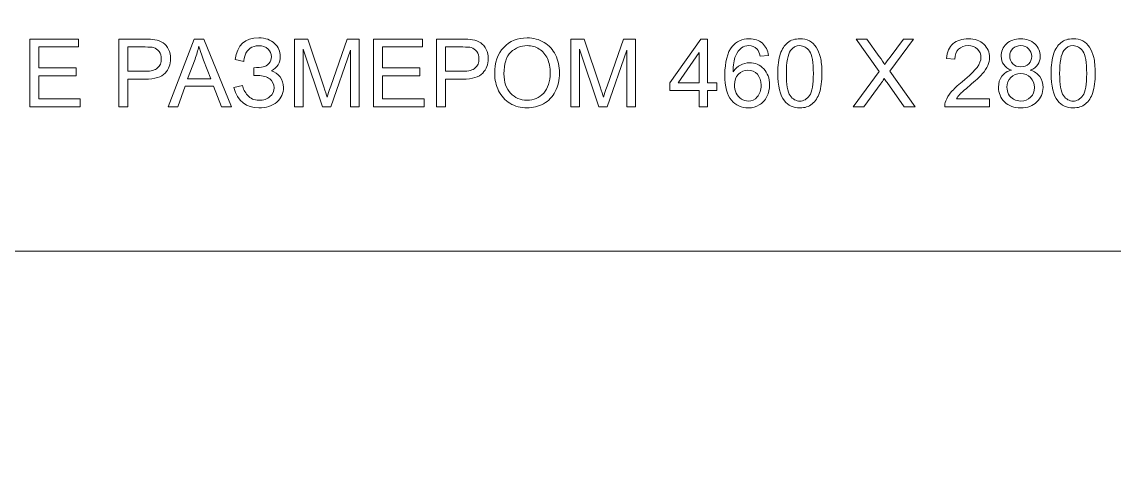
# Model space of a CAD drawing. Header units: millimetres. Extents: x -712 to 738, y -887 to 928.
# Drawn here: x 272.3 to 402.8, y -629.5 to -575.4 of the extents above; entities that cross this region are included whole.
import ezdxf

# ---------------------------------------------------------------- set-up
doc = ezdxf.new("R2010")
doc.units = ezdxf.units.MM
doc.header["$MEASUREMENT"] = 0
doc.layers.add('layer 1', color=7, linetype='Continuous')

msp = doc.modelspace()

# ---------------------------------------------------------------- linework, layer by layer
at = {"layer": 'layer 1', "lineweight": 9}
for points, knots in [([(-681.7377, -887.4186), (-681.7377, -887.4186), (706.7376, -887.4186), (706.7376, -887.4186), (706.7376, -887.4186), (723.657, -887.4186), (737.5, -873.5754), (737.5, -856.6561), (737.5, -856.6561), (737.5, -856.6561), (737.5, 556.8187), (737.5, 556.8187), (737.5, 556.8187), (737.5, 573.7381), (723.657, 587.5812), (706.7376, 587.5812), (706.7376, 587.5812), (706.7376, 587.5812), (-681.7377, 587.5812), (-681.7377, 587.5812), (-681.7377, 587.5812), (-698.657, 587.5812), (-712.5, 573.7381), (-712.5, 556.8187), (-712.5, 556.8187), (-712.5, 556.8187), (-712.5, -856.6561), (-712.5, -856.6561), (-712.5, -856.6561), (-712.5, -873.5754), (-698.657, -887.4186), (-681.7377, -887.4186)], [0, 0, 0, 0, 0.11111111, 0.11111111, 0.11111111, 0.11111111, 0.22222222, 0.22222222, 0.22222222, 0.22222222, 0.33333333, 0.33333333, 0.33333333, 0.33333333, 0.44444444, 0.44444444, 0.44444444, 0.44444444, 0.55555556, 0.55555556, 0.55555556, 0.55555556, 0.66666667, 0.66666667, 0.66666667, 0.66666667, 0.77777778, 0.77777778, 0.77777778, 0.77777778, 1, 1, 1, 1]), ([(77.0649, -882.7402), (77.0649, -882.7402), (537.0649, -882.7402), (537.0649, -882.7402), (537.0649, -882.7402), (537.0649, -882.7402), (537.0649, -602.7402), (537.0649, -602.7402), (537.0649, -602.7402), (537.0649, -602.7402), (77.0649, -602.7402), (77.0649, -602.7402), (77.0649, -602.7402), (77.0649, -602.7402), (77.0649, -882.7402), (77.0649, -882.7402)], [0, 0, 0, 0, 0.2, 0.2, 0.2, 0.2, 0.4, 0.4, 0.4, 0.4, 0.6, 0.6, 0.6, 0.6, 1, 1, 1, 1]), ([(225.9272, -640.8556), (225.9272, -640.8556), (216.6888, -622.3861), (216.6888, -622.3861), (216.6888, -622.3861), (216.6888, -622.3861), (235.1651, -631.6209), (235.1651, -631.6209), (235.1651, -631.6209), (235.1651, -631.6209), (241.6976, -612.0309), (241.6976, -612.0309), (241.6976, -612.0309), (241.6976, -612.0309), (248.23, -631.6208), (248.23, -631.6208), (248.23, -631.6208), (248.23, -631.6208), (266.7062, -622.3861), (266.7062, -622.3861), (266.7062, -622.3861), (266.7062, -622.3861), (257.4682, -640.8556), (257.4682, -640.8556), (257.4682, -640.8556), (257.4682, -640.8556), (277.0649, -647.3855), (277.0649, -647.3855), (277.0649, -647.3855), (277.0649, -647.3855), (257.4681, -653.9155), (257.4681, -653.9155), (257.4681, -653.9155), (257.4681, -653.9155), (266.7062, -672.3851), (266.7062, -672.3851), (266.7062, -672.3851), (266.7062, -672.3851), (248.2299, -663.1503), (248.2299, -663.1503), (248.2299, -663.1503), (248.2299, -663.1503), (241.6974, -682.7403), (241.6974, -682.7403), (241.6974, -682.7403), (241.6974, -682.7403), (235.1652, -663.1503), (235.1652, -663.1503), (235.1652, -663.1503), (235.1652, -663.1503), (216.6888, -672.3851), (216.6888, -672.3851), (216.6888, -672.3851), (216.6888, -672.3851), (225.9272, -653.9156), (225.9272, -653.9156), (225.9272, -653.9156), (225.9272, -653.9156), (206.3301, -647.3857), (206.3301, -647.3857), (206.3301, -647.3857), (206.3301, -647.3857), (225.9272, -640.8556), (225.9272, -640.8556)], [0, 0, 0, 0, 0.05882353, 0.05882353, 0.05882353, 0.05882353, 0.11764706, 0.11764706, 0.11764706, 0.11764706, 0.17647059, 0.17647059, 0.17647059, 0.17647059, 0.23529412, 0.23529412, 0.23529412, 0.23529412, 0.29411765, 0.29411765, 0.29411765, 0.29411765, 0.35294118, 0.35294118, 0.35294118, 0.35294118, 0.41176471, 0.41176471, 0.41176471, 0.41176471, 0.47058824, 0.47058824, 0.47058824, 0.47058824, 0.52941176, 0.52941176, 0.52941176, 0.52941176, 0.58823529, 0.58823529, 0.58823529, 0.58823529, 0.64705882, 0.64705882, 0.64705882, 0.64705882, 0.70588235, 0.70588235, 0.70588235, 0.70588235, 0.76470588, 0.76470588, 0.76470588, 0.76470588, 0.82352941, 0.82352941, 0.82352941, 0.82352941, 0.88235294, 0.88235294, 0.88235294, 0.88235294, 1, 1, 1, 1]), ([(359.4527, -692.3804), (359.4527, -692.3804), (359.4527, -701.9674), (359.4527, -701.9674), (359.4527, -701.9674), (359.0101, -702.1181), (358.5616, -702.2523), (358.1085, -702.3727), (358.1085, -702.3727), (358.1085, -702.3727), (358.1085, -702.3728), (358.1085, -702.3728), (358.1085, -702.3728), (358.1085, -702.3728), (351.1533, -704.236), (351.1533, -704.236), (351.1533, -704.236), (351.1533, -704.236), (358.1085, -706.0992), (358.1085, -706.0992), (358.1085, -706.0992), (358.1085, -706.0992), (358.1085, -706.0993), (358.1085, -706.0993), (358.1085, -706.0993), (358.5616, -706.2197), (359.0101, -706.3539), (359.4527, -706.5046), (359.4527, -706.5046), (359.4527, -706.5046), (359.4527, -716.0916), (359.4527, -716.0916), (359.4527, -716.0916), (359.4527, -716.0916), (362.3456, -716.0916), (362.3456, -716.0916), (362.3456, -716.0916), (360.6606, -717.0137), (358.7746, -717.9358), (356.6851, -718.8579), (356.6851, -718.8579), (356.6851, -718.8579), (386.1527, -716.0916), (386.1527, -716.0916), (386.1527, -716.0916), (386.1527, -716.0916), (405.2938, -716.0916), (405.2938, -716.0916), (405.2938, -716.0916), (408.4623, -717.0409), (411.7311, -717.753), (415.0362, -718.2799), (415.0362, -718.2799), (415.0362, -718.2799), (409.5562, -729.2355), (409.5562, -729.2355), (409.5562, -729.2355), (409.5562, -729.2355), (419.857, -724.0869), (419.857, -724.0869), (419.857, -724.0869), (419.9212, -725.1543), (419.9879, -726.2204), (420.0561, -727.2846), (420.0561, -727.2846), (420.6657, -736.7933), (421.4705, -746.2981), (422.4125, -755.7793), (422.4125, -755.7793), (422.5085, -756.7461), (422.6061, -757.7127), (422.7052, -758.6792), (422.7052, -758.6792), (422.7052, -758.6792), (422.7052, -793.4083), (422.7052, -793.4083), (422.7052, -793.4083), (422.7052, -793.4083), (419.9378, -847.6887), (419.9378, -847.6887), (419.9378, -847.6887), (420.8603, -845.6), (421.7828, -843.7145), (422.7052, -842.0302), (422.7052, -842.0302), (422.7052, -842.0302), (422.7052, -844.9225), (422.7052, -844.9225), (422.7052, -844.9225), (422.7052, -844.9225), (432.2987, -844.9225), (432.2987, -844.9225), (432.2987, -844.9225), (432.6041, -845.8191), (432.8415, -846.7393), (433.0343, -847.6733), (433.0343, -847.6733), (433.0343, -847.6733), (434.5649, -854.6261), (434.5649, -854.6261), (434.5649, -854.6261), (434.5649, -854.6261), (436.1015, -847.6733), (436.1015, -847.6733), (436.1015, -847.6733), (436.2943, -846.7393), (436.5317, -845.8191), (436.8371, -844.9225), (436.8371, -844.9225), (436.8371, -844.9225), (446.4249, -844.9225), (446.4249, -844.9225), (446.4249, -844.9225), (446.4249, -844.9225), (446.4249, -842.1473), (446.4249, -842.1473), (446.4249, -842.1473), (447.3473, -843.8058), (448.2696, -845.6532), (449.1921, -847.6887), (449.1921, -847.6887), (449.1921, -847.6887), (446.4249, -793.4129), (446.4249, -793.4129), (446.4249, -793.4129), (446.4249, -793.4129), (446.4249, -758.7377), (446.4249, -758.7377), (446.4249, -758.7377), (446.526, -757.7518), (446.6256, -756.7657), (446.7236, -755.7795), (446.7236, -755.7795), (447.6655, -746.2981), (448.4702, -736.7932), (449.0797, -727.2843), (449.0797, -727.2843), (449.1478, -726.2212), (449.2145, -725.1562), (449.2785, -724.0898), (449.2785, -724.0898), (449.2785, -724.0898), (459.5736, -729.2355), (459.5736, -729.2355), (459.5736, -729.2355), (459.5736, -729.2355), (454.0938, -718.2799), (454.0938, -718.2799), (454.0938, -718.2799), (457.3988, -717.7529), (460.6675, -717.0409), (463.8359, -716.0916), (463.8359, -716.0916), (463.8359, -716.0916), (482.9771, -716.0916), (482.9771, -716.0916), (482.9771, -716.0916), (482.9771, -716.0916), (512.4447, -718.8579), (512.4447, -718.8579), (512.4447, -718.8579), (510.3552, -717.9358), (508.4692, -717.0137), (506.7842, -716.0916), (506.7842, -716.0916), (506.7842, -716.0916), (509.6775, -716.0916), (509.6775, -716.0916), (509.6775, -716.0916), (509.6775, -716.0916), (509.6775, -706.5045), (509.6775, -706.5045), (509.6775, -706.5045), (510.12, -706.3538), (510.5684, -706.2196), (511.0213, -706.0993), (511.0213, -706.0993), (511.0213, -706.0993), (511.0213, -706.0992), (511.0213, -706.0992), (511.0213, -706.0992), (511.0213, -706.0992), (517.9765, -704.236), (517.9765, -704.236), (517.9765, -704.236), (517.9765, -704.236), (511.0213, -702.3728), (511.0213, -702.3728), (511.0213, -702.3728), (511.0213, -702.3728), (511.0213, -702.3727), (511.0213, -702.3727), (511.0213, -702.3727), (510.5684, -702.2524), (510.12, -702.1182), (509.6775, -701.9675), (509.6775, -701.9675), (509.6775, -701.9675), (509.6775, -692.3804), (509.6775, -692.3804), (509.6775, -692.3804), (509.6775, -692.3804), (506.9011, -692.3804), (506.9011, -692.3804), (506.9011, -692.3804), (508.5603, -691.4584), (510.4083, -690.5363), (512.4447, -689.6142), (512.4447, -689.6142), (512.4447, -689.6142), (482.9766, -692.3804), (482.9766, -692.3804), (482.9766, -692.3804), (482.9766, -692.3804), (463.8367, -692.3804), (463.8367, -692.3804), (463.8367, -692.3804), (460.6681, -691.4311), (457.3991, -690.719), (454.0939, -690.1921), (454.0939, -690.1921), (454.0939, -690.1921), (459.5736, -679.2365), (459.5736, -679.2365), (459.5736, -679.2365), (459.5736, -679.2365), (448.6168, -684.7128), (448.6168, -684.7128), (448.6168, -684.7128), (448.0892, -681.406), (447.3759, -678.1354), (446.4249, -674.9656), (446.4249, -674.9656), (446.4249, -674.9656), (446.4249, -655.8402), (446.4249, -655.8402), (446.4249, -655.8402), (446.4249, -655.8402), (449.1921, -626.3842), (449.1921, -626.3842), (449.1921, -626.3842), (448.2696, -628.4198), (447.3473, -630.2669), (446.4249, -631.9254), (446.4249, -631.9254), (446.4249, -631.9254), (446.4249, -629.1506), (446.4249, -629.1506), (446.4249, -629.1506), (446.4249, -629.1506), (436.8372, -629.1506), (436.8372, -629.1506), (436.8372, -629.1506), (436.6864, -628.7082), (436.5523, -628.2599), (436.4318, -627.8071), (436.4318, -627.8071), (436.4318, -627.8071), (436.4287, -627.8071), (436.4287, -627.8071), (436.4287, -627.8071), (436.4287, -627.8071), (434.5649, -620.8544), (434.5649, -620.8544), (434.5649, -620.8544), (434.5649, -620.8544), (432.7011, -627.8071), (432.7011, -627.8071), (432.7011, -627.8071), (432.7011, -627.8071), (432.704, -627.8071), (432.704, -627.8071), (432.704, -627.8071), (432.5835, -628.2599), (432.4494, -628.7082), (432.2986, -629.1506), (432.2986, -629.1506), (432.2986, -629.1506), (422.7052, -629.1506), (422.7052, -629.1506), (422.7052, -629.1506), (422.7052, -629.1506), (422.7052, -632.0429), (422.7052, -632.0429), (422.7052, -632.0429), (421.7828, -630.3585), (420.8603, -628.473), (419.9378, -626.3842), (419.9378, -626.3842), (419.9378, -626.3842), (422.7052, -655.842), (422.7052, -655.842), (422.7052, -655.842), (422.7052, -655.842), (422.7052, -674.9846), (422.7052, -674.9846), (422.7052, -674.9846), (421.7568, -678.1495), (421.0452, -681.4145), (420.5186, -684.7157), (420.5186, -684.7157), (420.5186, -684.7157), (409.5562, -679.2365), (409.5562, -679.2365), (409.5562, -679.2365), (409.5562, -679.2365), (415.0361, -690.192), (415.0361, -690.192), (415.0361, -690.192), (411.7309, -690.7189), (408.462, -691.4311), (405.2934, -692.3804), (405.2934, -692.3804), (405.2934, -692.3804), (386.1525, -692.3804), (386.1525, -692.3804), (386.1525, -692.3804), (386.1525, -692.3804), (356.6851, -689.6142), (356.6851, -689.6142), (356.6851, -689.6142), (358.7215, -690.5363), (360.5695, -691.4584), (362.2287, -692.3804), (362.2287, -692.3804), (362.2287, -692.3804), (359.4527, -692.3804), (359.4527, -692.3804)], [0, 0, 0, 0, 0.01204819, 0.01204819, 0.01204819, 0.01204819, 0.02409639, 0.02409639, 0.02409639, 0.02409639, 0.03614458, 0.03614458, 0.03614458, 0.03614458, 0.04819277, 0.04819277, 0.04819277, 0.04819277, 0.06024096, 0.06024096, 0.06024096, 0.06024096, 0.07228916, 0.07228916, 0.07228916, 0.07228916, 0.08433735, 0.08433735, 0.08433735, 0.08433735, 0.09638554, 0.09638554, 0.09638554, 0.09638554, 0.10843373, 0.10843373, 0.10843373, 0.10843373, 0.12048193, 0.12048193, 0.12048193, 0.12048193, 0.13253012, 0.13253012, 0.13253012, 0.13253012, 0.14457831, 0.14457831, 0.14457831, 0.14457831, 0.15662651, 0.15662651, 0.15662651, 0.15662651, 0.1686747, 0.1686747, 0.1686747, 0.1686747, 0.18072289, 0.18072289, 0.18072289, 0.18072289, 0.19277108, 0.19277108, 0.19277108, 0.19277108, 0.20481928, 0.20481928, 0.20481928, 0.20481928, 0.21686747, 0.21686747, 0.21686747, 0.21686747, 0.22891566, 0.22891566, 0.22891566, 0.22891566, 0.24096386, 0.24096386, 0.24096386, 0.24096386, 0.25301205, 0.25301205, 0.25301205, 0.25301205, 0.26506024, 0.26506024, 0.26506024, 0.26506024, 0.27710843, 0.27710843, 0.27710843, 0.27710843, 0.28915663, 0.28915663, 0.28915663, 0.28915663, 0.30120482, 0.30120482, 0.30120482, 0.30120482, 0.31325301, 0.31325301, 0.31325301, 0.31325301, 0.3253012, 0.3253012, 0.3253012, 0.3253012, 0.3373494, 0.3373494, 0.3373494, 0.3373494, 0.34939759, 0.34939759, 0.34939759, 0.34939759, 0.36144578, 0.36144578, 0.36144578, 0.36144578, 0.37349398, 0.37349398, 0.37349398, 0.37349398, 0.38554217, 0.38554217, 0.38554217, 0.38554217, 0.39759036, 0.39759036, 0.39759036, 0.39759036, 0.40963855, 0.40963855, 0.40963855, 0.40963855, 0.42168675, 0.42168675, 0.42168675, 0.42168675, 0.43373494, 0.43373494, 0.43373494, 0.43373494, 0.44578313, 0.44578313, 0.44578313, 0.44578313, 0.45783133, 0.45783133, 0.45783133, 0.45783133, 0.46987952, 0.46987952, 0.46987952, 0.46987952, 0.48192771, 0.48192771, 0.48192771, 0.48192771, 0.4939759, 0.4939759, 0.4939759, 0.4939759, 0.5060241, 0.5060241, 0.5060241, 0.5060241, 0.51807229, 0.51807229, 0.51807229, 0.51807229, 0.53012048, 0.53012048, 0.53012048, 0.53012048, 0.54216867, 0.54216867, 0.54216867, 0.54216867, 0.55421687, 0.55421687, 0.55421687, 0.55421687, 0.56626506, 0.56626506, 0.56626506, 0.56626506, 0.57831325, 0.57831325, 0.57831325, 0.57831325, 0.59036145, 0.59036145, 0.59036145, 0.59036145, 0.60240964, 0.60240964, 0.60240964, 0.60240964, 0.61445783, 0.61445783, 0.61445783, 0.61445783, 0.62650602, 0.62650602, 0.62650602, 0.62650602, 0.63855422, 0.63855422, 0.63855422, 0.63855422, 0.65060241, 0.65060241, 0.65060241, 0.65060241, 0.6626506, 0.6626506, 0.6626506, 0.6626506, 0.6746988, 0.6746988, 0.6746988, 0.6746988, 0.68674699, 0.68674699, 0.68674699, 0.68674699, 0.69879518, 0.69879518, 0.69879518, 0.69879518, 0.71084337, 0.71084337, 0.71084337, 0.71084337, 0.72289157, 0.72289157, 0.72289157, 0.72289157, 0.73493976, 0.73493976, 0.73493976, 0.73493976, 0.74698795, 0.74698795, 0.74698795, 0.74698795, 0.75903614, 0.75903614, 0.75903614, 0.75903614, 0.77108434, 0.77108434, 0.77108434, 0.77108434, 0.78313253, 0.78313253, 0.78313253, 0.78313253, 0.79518072, 0.79518072, 0.79518072, 0.79518072, 0.80722892, 0.80722892, 0.80722892, 0.80722892, 0.81927711, 0.81927711, 0.81927711, 0.81927711, 0.8313253, 0.8313253, 0.8313253, 0.8313253, 0.84337349, 0.84337349, 0.84337349, 0.84337349, 0.85542169, 0.85542169, 0.85542169, 0.85542169, 0.86746988, 0.86746988, 0.86746988, 0.86746988, 0.87951807, 0.87951807, 0.87951807, 0.87951807, 0.89156627, 0.89156627, 0.89156627, 0.89156627, 0.90361446, 0.90361446, 0.90361446, 0.90361446, 0.91566265, 0.91566265, 0.91566265, 0.91566265, 0.92771084, 0.92771084, 0.92771084, 0.92771084, 0.93975904, 0.93975904, 0.93975904, 0.93975904, 0.95180723, 0.95180723, 0.95180723, 0.95180723, 0.96385542, 0.96385542, 0.96385542, 0.96385542, 0.97590361, 0.97590361, 0.97590361, 0.97590361, 1, 1, 1, 1])]:
    msp.add_open_spline(points, degree=3, knots=knots, dxfattribs=at)
at = {"layer": 'layer 1', "color": 250, "lineweight": 9}
for points, knots in [([(273.2548, -585.4953), (273.2548, -585.4953), (273.2548, -577.4124), (273.2548, -577.4124), (273.2548, -577.4124), (273.2548, -577.4124), (279.0912, -577.4124), (279.0912, -577.4124), (279.0912, -577.4124), (279.0912, -577.4124), (279.0912, -578.3607), (279.0912, -578.3607), (279.0912, -578.3607), (279.0912, -578.3607), (274.3273, -578.3607), (274.3273, -578.3607), (274.3273, -578.3607), (274.3273, -578.3607), (274.3273, -580.8443), (274.3273, -580.8443), (274.3273, -580.8443), (274.3273, -580.8443), (278.7864, -580.8443), (278.7864, -580.8443), (278.7864, -580.8443), (278.7864, -580.8443), (278.7864, -581.7925), (278.7864, -581.7925), (278.7864, -581.7925), (278.7864, -581.7925), (274.3273, -581.7925), (274.3273, -581.7925), (274.3273, -581.7925), (274.3273, -581.7925), (274.3273, -584.547), (274.3273, -584.547), (274.3273, -584.547), (274.3273, -584.547), (279.2831, -584.547), (279.2831, -584.547), (279.2831, -584.547), (279.2831, -584.547), (279.2831, -585.4953), (279.2831, -585.4953), (279.2831, -585.4953), (279.2831, -585.4953), (273.2548, -585.4953), (273.2548, -585.4953)], [0, 0, 0, 0, 0.07692308, 0.07692308, 0.07692308, 0.07692308, 0.15384615, 0.15384615, 0.15384615, 0.15384615, 0.23076923, 0.23076923, 0.23076923, 0.23076923, 0.30769231, 0.30769231, 0.30769231, 0.30769231, 0.38461538, 0.38461538, 0.38461538, 0.38461538, 0.46153846, 0.46153846, 0.46153846, 0.46153846, 0.53846154, 0.53846154, 0.53846154, 0.53846154, 0.61538462, 0.61538462, 0.61538462, 0.61538462, 0.69230769, 0.69230769, 0.69230769, 0.69230769, 0.76923077, 0.76923077, 0.76923077, 0.76923077, 0.84615385, 0.84615385, 0.84615385, 0.84615385, 1, 1, 1, 1]), ([(283.8983, -585.4953), (283.8983, -585.4953), (283.8983, -577.4124), (283.8983, -577.4124), (283.8983, -577.4124), (283.8983, -577.4124), (286.9501, -577.4124), (286.9501, -577.4124), (286.9501, -577.4124), (287.4863, -577.4124), (287.8965, -577.4388), (288.1806, -577.4896), (288.1806, -577.4896), (288.5776, -577.5554), (288.9106, -577.6815), (289.1797, -577.8659), (289.1797, -577.8659), (289.4487, -578.0522), (289.6651, -578.3118), (289.8288, -578.6448), (289.8288, -578.6448), (289.9925, -578.9778), (290.0734, -579.3447), (290.0734, -579.7455), (290.0734, -579.7455), (290.0734, -580.4303), (289.8551, -581.0117), (289.4167, -581.4859), (289.4167, -581.4859), (288.9802, -581.9619), (288.1881, -582.1989), (287.0442, -582.1989), (287.0442, -582.1989), (287.0442, -582.1989), (284.9708, -582.1989), (284.9708, -582.1989), (284.9708, -582.1989), (284.9708, -582.1989), (284.9708, -585.4953), (284.9708, -585.4953), (284.9708, -585.4953), (284.9708, -585.4953), (283.8983, -585.4953), (283.8983, -585.4953)], [0, 0, 0, 0, 0.08333333, 0.08333333, 0.08333333, 0.08333333, 0.16666667, 0.16666667, 0.16666667, 0.16666667, 0.25, 0.25, 0.25, 0.25, 0.33333333, 0.33333333, 0.33333333, 0.33333333, 0.41666667, 0.41666667, 0.41666667, 0.41666667, 0.5, 0.5, 0.5, 0.5, 0.58333333, 0.58333333, 0.58333333, 0.58333333, 0.66666667, 0.66666667, 0.66666667, 0.66666667, 0.75, 0.75, 0.75, 0.75, 0.83333333, 0.83333333, 0.83333333, 0.83333333, 1, 1, 1, 1]), ([(289.7874, -585.4953), (289.7874, -585.4953), (292.8881, -577.4124), (292.8881, -577.4124), (292.8881, -577.4124), (292.8881, -577.4124), (294.064, -577.4124), (294.064, -577.4124), (294.064, -577.4124), (294.064, -577.4124), (297.3547, -585.4953), (297.3547, -585.4953), (297.3547, -585.4953), (297.3547, -585.4953), (296.1374, -585.4953), (296.1374, -585.4953), (296.1374, -585.4953), (296.1374, -585.4953), (295.2023, -583.0456), (295.2023, -583.0456), (295.2023, -583.0456), (295.2023, -583.0456), (291.7987, -583.0456), (291.7987, -583.0456), (291.7987, -583.0456), (291.7987, -583.0456), (290.9219, -585.4953), (290.9219, -585.4953), (290.9219, -585.4953), (290.9219, -585.4953), (289.7874, -585.4953), (289.7874, -585.4953)], [0, 0, 0, 0, 0.11111111, 0.11111111, 0.11111111, 0.11111111, 0.22222222, 0.22222222, 0.22222222, 0.22222222, 0.33333333, 0.33333333, 0.33333333, 0.33333333, 0.44444444, 0.44444444, 0.44444444, 0.44444444, 0.55555556, 0.55555556, 0.55555556, 0.55555556, 0.66666667, 0.66666667, 0.66666667, 0.66666667, 0.77777778, 0.77777778, 0.77777778, 0.77777778, 1, 1, 1, 1]), ([(297.6369, -583.2149), (297.6369, -583.2149), (298.6529, -582.9553), (298.6529, -582.9553), (298.6529, -582.9553), (298.73, -583.3466), (298.937, -583.738), (299.2719, -584.1293), (299.2719, -584.1293), (299.6087, -584.5207), (300.0527, -584.7164), (300.6077, -584.7164), (300.6077, -584.7164), (301.1722, -584.7164), (301.6181, -584.5715), (301.9455, -584.2799), (301.9455, -584.2799), (302.271, -583.9901), (302.4347, -583.6383), (302.4347, -583.2262), (302.4347, -583.2262), (302.4347, -582.7822), (302.2634, -582.4266), (301.9191, -582.1651), (301.9191, -582.1651), (301.5767, -581.9017), (301.1082, -581.77), (300.5174, -581.77), (300.5174, -581.77), (300.5174, -581.77), (300.0075, -581.77), (300.0075, -581.77), (300.0075, -581.77), (300.0075, -581.77), (300.0075, -580.833), (300.0075, -580.833), (300.0075, -580.833), (300.4967, -580.833), (300.8711, -580.8048), (301.1308, -580.7483), (301.1308, -580.7483), (301.3904, -580.6919), (301.62, -580.547), (301.8194, -580.3137), (301.8194, -580.3137), (302.0189, -580.0823), (302.1186, -579.817), (302.1186, -579.5197), (302.1186, -579.5197), (302.1186, -579.1698), (301.9831, -578.8631), (301.7103, -578.6034), (301.7103, -578.6034), (301.4394, -578.3438), (301.0706, -578.214), (300.6077, -578.214), (300.6077, -578.214), (300.2013, -578.214), (299.8551, -578.3156), (299.5692, -578.5206), (299.5692, -578.5206), (299.2832, -578.7257), (299.0856, -578.9967), (298.9746, -579.3334), (298.9746, -579.3334), (298.8655, -579.6702), (298.8109, -579.9223), (298.8109, -580.0879), (298.8109, -580.0879), (298.8109, -580.0879), (297.7836, -579.8509), (297.7836, -579.8509), (297.7836, -579.8509), (298.0358, -578.1349), (298.9803, -577.277), (300.6153, -577.277), (300.6153, -577.277), (301.4036, -577.277), (302.0264, -577.4971), (302.4873, -577.9355), (302.4873, -577.9355), (302.9483, -578.3739), (303.1797, -578.8856), (303.1797, -579.4727), (303.1797, -579.4727), (303.1797, -580.2253), (302.8241, -580.8085), (302.1129, -581.2225), (302.1129, -581.2225), (302.525, -581.3372), (302.8693, -581.5705), (303.1477, -581.9205), (303.1477, -581.9205), (303.4243, -582.2723), (303.5636, -582.6919), (303.5636, -583.1811), (303.5636, -583.1811), (303.5636, -583.8772), (303.2945, -584.4586), (302.7564, -584.9271), (302.7564, -584.9271), (302.2183, -585.3956), (301.5052, -585.6308), (300.6171, -585.6308), (300.6171, -585.6308), (299.0894, -585.6308), (298.096, -584.8255), (297.6369, -583.2149)], [0, 0, 0, 0, 0.03571429, 0.03571429, 0.03571429, 0.03571429, 0.07142857, 0.07142857, 0.07142857, 0.07142857, 0.10714286, 0.10714286, 0.10714286, 0.10714286, 0.14285714, 0.14285714, 0.14285714, 0.14285714, 0.17857143, 0.17857143, 0.17857143, 0.17857143, 0.21428571, 0.21428571, 0.21428571, 0.21428571, 0.25, 0.25, 0.25, 0.25, 0.28571429, 0.28571429, 0.28571429, 0.28571429, 0.32142857, 0.32142857, 0.32142857, 0.32142857, 0.35714286, 0.35714286, 0.35714286, 0.35714286, 0.39285714, 0.39285714, 0.39285714, 0.39285714, 0.42857143, 0.42857143, 0.42857143, 0.42857143, 0.46428571, 0.46428571, 0.46428571, 0.46428571, 0.5, 0.5, 0.5, 0.5, 0.53571429, 0.53571429, 0.53571429, 0.53571429, 0.57142857, 0.57142857, 0.57142857, 0.57142857, 0.60714286, 0.60714286, 0.60714286, 0.60714286, 0.64285714, 0.64285714, 0.64285714, 0.64285714, 0.67857143, 0.67857143, 0.67857143, 0.67857143, 0.71428571, 0.71428571, 0.71428571, 0.71428571, 0.75, 0.75, 0.75, 0.75, 0.78571429, 0.78571429, 0.78571429, 0.78571429, 0.82142857, 0.82142857, 0.82142857, 0.82142857, 0.85714286, 0.85714286, 0.85714286, 0.85714286, 0.89285714, 0.89285714, 0.89285714, 0.89285714, 0.92857143, 0.92857143, 0.92857143, 0.92857143, 1, 1, 1, 1]), ([(304.8731, -585.4953), (304.8731, -585.4953), (304.8731, -577.4124), (304.8731, -577.4124), (304.8731, -577.4124), (304.8731, -577.4124), (306.4761, -577.4124), (306.4761, -577.4124), (306.4761, -577.4124), (306.4761, -577.4124), (308.3877, -583.134), (308.3877, -583.134), (308.3877, -583.134), (308.5645, -583.6665), (308.6925, -584.0654), (308.7734, -584.3307), (308.7734, -584.3307), (308.8656, -584.0372), (309.0104, -583.6044), (309.2061, -583.0343), (309.2061, -583.0343), (309.2061, -583.0343), (311.1516, -577.4124), (311.1516, -577.4124), (311.1516, -577.4124), (311.1516, -577.4124), (312.5834, -577.4124), (312.5834, -577.4124), (312.5834, -577.4124), (312.5834, -577.4124), (312.5834, -585.4953), (312.5834, -585.4953), (312.5834, -585.4953), (312.5834, -585.4953), (311.5561, -585.4953), (311.5561, -585.4953), (311.5561, -585.4953), (311.5561, -585.4953), (311.5561, -578.7332), (311.5561, -578.7332), (311.5561, -578.7332), (311.5561, -578.7332), (309.1967, -585.4953), (309.1967, -585.4953), (309.1967, -585.4953), (309.1967, -585.4953), (308.2334, -585.4953), (308.2334, -585.4953), (308.2334, -585.4953), (308.2334, -585.4953), (305.9004, -578.6091), (305.9004, -578.6091), (305.9004, -578.6091), (305.9004, -578.6091), (305.9004, -585.4953), (305.9004, -585.4953), (305.9004, -585.4953), (305.9004, -585.4953), (304.8731, -585.4953), (304.8731, -585.4953)], [0, 0, 0, 0, 0.0625, 0.0625, 0.0625, 0.0625, 0.125, 0.125, 0.125, 0.125, 0.1875, 0.1875, 0.1875, 0.1875, 0.25, 0.25, 0.25, 0.25, 0.3125, 0.3125, 0.3125, 0.3125, 0.375, 0.375, 0.375, 0.375, 0.4375, 0.4375, 0.4375, 0.4375, 0.5, 0.5, 0.5, 0.5, 0.5625, 0.5625, 0.5625, 0.5625, 0.625, 0.625, 0.625, 0.625, 0.6875, 0.6875, 0.6875, 0.6875, 0.75, 0.75, 0.75, 0.75, 0.8125, 0.8125, 0.8125, 0.8125, 0.875, 0.875, 0.875, 0.875, 1, 1, 1, 1]), ([(314.3219, -585.4953), (314.3219, -585.4953), (314.3219, -577.4124), (314.3219, -577.4124), (314.3219, -577.4124), (314.3219, -577.4124), (320.1583, -577.4124), (320.1583, -577.4124), (320.1583, -577.4124), (320.1583, -577.4124), (320.1583, -578.3607), (320.1583, -578.3607), (320.1583, -578.3607), (320.1583, -578.3607), (315.3944, -578.3607), (315.3944, -578.3607), (315.3944, -578.3607), (315.3944, -578.3607), (315.3944, -580.8443), (315.3944, -580.8443), (315.3944, -580.8443), (315.3944, -580.8443), (319.8535, -580.8443), (319.8535, -580.8443), (319.8535, -580.8443), (319.8535, -580.8443), (319.8535, -581.7925), (319.8535, -581.7925), (319.8535, -581.7925), (319.8535, -581.7925), (315.3944, -581.7925), (315.3944, -581.7925), (315.3944, -581.7925), (315.3944, -581.7925), (315.3944, -584.547), (315.3944, -584.547), (315.3944, -584.547), (315.3944, -584.547), (320.3502, -584.547), (320.3502, -584.547), (320.3502, -584.547), (320.3502, -584.547), (320.3502, -585.4953), (320.3502, -585.4953), (320.3502, -585.4953), (320.3502, -585.4953), (314.3219, -585.4953), (314.3219, -585.4953)], [0, 0, 0, 0, 0.07692308, 0.07692308, 0.07692308, 0.07692308, 0.15384615, 0.15384615, 0.15384615, 0.15384615, 0.23076923, 0.23076923, 0.23076923, 0.23076923, 0.30769231, 0.30769231, 0.30769231, 0.30769231, 0.38461538, 0.38461538, 0.38461538, 0.38461538, 0.46153846, 0.46153846, 0.46153846, 0.46153846, 0.53846154, 0.53846154, 0.53846154, 0.53846154, 0.61538462, 0.61538462, 0.61538462, 0.61538462, 0.69230769, 0.69230769, 0.69230769, 0.69230769, 0.76923077, 0.76923077, 0.76923077, 0.76923077, 0.84615385, 0.84615385, 0.84615385, 0.84615385, 1, 1, 1, 1]), ([(321.829, -585.4953), (321.829, -585.4953), (321.829, -577.4124), (321.829, -577.4124), (321.829, -577.4124), (321.829, -577.4124), (324.8808, -577.4124), (324.8808, -577.4124), (324.8808, -577.4124), (325.417, -577.4124), (325.8272, -577.4388), (326.1113, -577.4896), (326.1113, -577.4896), (326.5083, -577.5554), (326.8413, -577.6815), (327.1104, -577.8659), (327.1104, -577.8659), (327.3794, -578.0522), (327.5958, -578.3118), (327.7595, -578.6448), (327.7595, -578.6448), (327.9232, -578.9778), (328.0041, -579.3447), (328.0041, -579.7455), (328.0041, -579.7455), (328.0041, -580.4303), (327.7858, -581.0117), (327.3474, -581.4859), (327.3474, -581.4859), (326.9109, -581.9619), (326.1188, -582.1989), (324.9749, -582.1989), (324.9749, -582.1989), (324.9749, -582.1989), (322.9015, -582.1989), (322.9015, -582.1989), (322.9015, -582.1989), (322.9015, -582.1989), (322.9015, -585.4953), (322.9015, -585.4953), (322.9015, -585.4953), (322.9015, -585.4953), (321.829, -585.4953), (321.829, -585.4953)], [0, 0, 0, 0, 0.08333333, 0.08333333, 0.08333333, 0.08333333, 0.16666667, 0.16666667, 0.16666667, 0.16666667, 0.25, 0.25, 0.25, 0.25, 0.33333333, 0.33333333, 0.33333333, 0.33333333, 0.41666667, 0.41666667, 0.41666667, 0.41666667, 0.5, 0.5, 0.5, 0.5, 0.58333333, 0.58333333, 0.58333333, 0.58333333, 0.66666667, 0.66666667, 0.66666667, 0.66666667, 0.75, 0.75, 0.75, 0.75, 0.83333333, 0.83333333, 0.83333333, 0.83333333, 1, 1, 1, 1]), ([(328.783, -581.5611), (328.783, -580.2215), (329.1442, -579.1716), (329.8648, -578.4134), (329.8648, -578.4134), (330.5854, -577.6552), (331.5149, -577.277), (332.6551, -577.277), (332.6551, -577.277), (333.402, -577.277), (334.0737, -577.4557), (334.6739, -577.8113), (334.6739, -577.8113), (335.2722, -578.1669), (335.7294, -578.6636), (336.0436, -579.3015), (336.0436, -579.3015), (336.3578, -579.9374), (336.5159, -580.6599), (336.5159, -581.467), (336.5159, -581.467), (336.5159, -582.2855), (336.3503, -583.0193), (336.0192, -583.6646), (336.0192, -583.6646), (335.688, -584.3118), (335.2195, -584.801), (334.6137, -585.1322), (334.6137, -585.1322), (334.006, -585.4652), (333.3512, -585.6308), (332.6494, -585.6308), (332.6494, -585.6308), (331.8874, -585.6308), (331.2082, -585.4464), (330.608, -585.0795), (330.608, -585.0795), (330.0097, -584.7126), (329.5544, -584.2121), (329.2458, -583.5762), (329.2458, -583.5762), (328.9372, -582.9421), (328.783, -582.2704), (328.783, -581.5611)], [0, 0, 0, 0, 0.08333333, 0.08333333, 0.08333333, 0.08333333, 0.16666667, 0.16666667, 0.16666667, 0.16666667, 0.25, 0.25, 0.25, 0.25, 0.33333333, 0.33333333, 0.33333333, 0.33333333, 0.41666667, 0.41666667, 0.41666667, 0.41666667, 0.5, 0.5, 0.5, 0.5, 0.58333333, 0.58333333, 0.58333333, 0.58333333, 0.66666667, 0.66666667, 0.66666667, 0.66666667, 0.75, 0.75, 0.75, 0.75, 0.83333333, 0.83333333, 0.83333333, 0.83333333, 1, 1, 1, 1]), ([(337.8687, -585.4953), (337.8687, -585.4953), (337.8687, -577.4124), (337.8687, -577.4124), (337.8687, -577.4124), (337.8687, -577.4124), (339.4717, -577.4124), (339.4717, -577.4124), (339.4717, -577.4124), (339.4717, -577.4124), (341.3833, -583.134), (341.3833, -583.134), (341.3833, -583.134), (341.5601, -583.6665), (341.6881, -584.0654), (341.769, -584.3307), (341.769, -584.3307), (341.8612, -584.0372), (342.006, -583.6044), (342.2017, -583.0343), (342.2017, -583.0343), (342.2017, -583.0343), (344.1472, -577.4124), (344.1472, -577.4124), (344.1472, -577.4124), (344.1472, -577.4124), (345.579, -577.4124), (345.579, -577.4124), (345.579, -577.4124), (345.579, -577.4124), (345.579, -585.4953), (345.579, -585.4953), (345.579, -585.4953), (345.579, -585.4953), (344.5517, -585.4953), (344.5517, -585.4953), (344.5517, -585.4953), (344.5517, -585.4953), (344.5517, -578.7332), (344.5517, -578.7332), (344.5517, -578.7332), (344.5517, -578.7332), (342.1923, -585.4953), (342.1923, -585.4953), (342.1923, -585.4953), (342.1923, -585.4953), (341.229, -585.4953), (341.229, -585.4953), (341.229, -585.4953), (341.229, -585.4953), (338.896, -578.6091), (338.896, -578.6091), (338.896, -578.6091), (338.896, -578.6091), (338.896, -585.4953), (338.896, -585.4953), (338.896, -585.4953), (338.896, -585.4953), (337.8687, -585.4953), (337.8687, -585.4953)], [0, 0, 0, 0, 0.0625, 0.0625, 0.0625, 0.0625, 0.125, 0.125, 0.125, 0.125, 0.1875, 0.1875, 0.1875, 0.1875, 0.25, 0.25, 0.25, 0.25, 0.3125, 0.3125, 0.3125, 0.3125, 0.375, 0.375, 0.375, 0.375, 0.4375, 0.4375, 0.4375, 0.4375, 0.5, 0.5, 0.5, 0.5, 0.5625, 0.5625, 0.5625, 0.5625, 0.625, 0.625, 0.625, 0.625, 0.6875, 0.6875, 0.6875, 0.6875, 0.75, 0.75, 0.75, 0.75, 0.8125, 0.8125, 0.8125, 0.8125, 0.875, 0.875, 0.875, 0.875, 1, 1, 1, 1]), ([(353.2084, -585.4953), (353.2084, -585.4953), (353.2084, -583.5649), (353.2084, -583.5649), (353.2084, -583.5649), (353.2084, -583.5649), (349.6976, -583.5649), (349.6976, -583.5649), (349.6976, -583.5649), (349.6976, -583.5649), (349.6976, -582.6505), (349.6976, -582.6505), (349.6976, -582.6505), (349.6976, -582.6505), (353.389, -577.4124), (353.389, -577.4124), (353.389, -577.4124), (353.389, -577.4124), (354.2018, -577.4124), (354.2018, -577.4124), (354.2018, -577.4124), (354.2018, -577.4124), (354.2018, -582.6505), (354.2018, -582.6505), (354.2018, -582.6505), (354.2018, -582.6505), (355.2969, -582.6505), (355.2969, -582.6505), (355.2969, -582.6505), (355.2969, -582.6505), (355.2969, -583.5649), (355.2969, -583.5649), (355.2969, -583.5649), (355.2969, -583.5649), (354.2018, -583.5649), (354.2018, -583.5649), (354.2018, -583.5649), (354.2018, -583.5649), (354.2018, -585.4953), (354.2018, -585.4953), (354.2018, -585.4953), (354.2018, -585.4953), (353.2084, -585.4953), (353.2084, -585.4953)], [0, 0, 0, 0, 0.08333333, 0.08333333, 0.08333333, 0.08333333, 0.16666667, 0.16666667, 0.16666667, 0.16666667, 0.25, 0.25, 0.25, 0.25, 0.33333333, 0.33333333, 0.33333333, 0.33333333, 0.41666667, 0.41666667, 0.41666667, 0.41666667, 0.5, 0.5, 0.5, 0.5, 0.58333333, 0.58333333, 0.58333333, 0.58333333, 0.66666667, 0.66666667, 0.66666667, 0.66666667, 0.75, 0.75, 0.75, 0.75, 0.83333333, 0.83333333, 0.83333333, 0.83333333, 1, 1, 1, 1]), ([(361.4738, -579.388), (361.4738, -579.388), (360.4916, -579.467), (360.4916, -579.467), (360.4916, -579.467), (360.4032, -579.0776), (360.2771, -578.7935), (360.1134, -578.6166), (360.1134, -578.6166), (359.8444, -578.3325), (359.5114, -578.1914), (359.1163, -578.1914), (359.1163, -578.1914), (358.7983, -578.1914), (358.5161, -578.2798), (358.2734, -578.4567), (358.2734, -578.4567), (357.961, -578.6843), (357.7164, -579.0155), (357.5339, -579.452), (357.5339, -579.452), (357.3533, -579.8904), (357.2592, -580.5131), (357.2517, -581.3203), (357.2517, -581.3203), (357.4907, -580.9572), (357.7842, -580.6862), (358.1304, -580.5113), (358.1304, -580.5113), (358.4766, -580.3344), (358.8378, -580.246), (359.2179, -580.246), (359.2179, -580.246), (359.8801, -580.246), (360.4446, -580.4906), (360.9112, -580.9779), (360.9112, -580.9779), (361.3759, -581.4652), (361.6092, -582.0936), (361.6092, -582.8669), (361.6092, -582.8669), (361.6092, -583.3749), (361.5001, -583.8452), (361.2818, -584.2817), (361.2818, -584.2817), (361.0617, -584.7182), (360.7626, -585.0513), (360.3787, -585.2827), (360.3787, -585.2827), (359.9968, -585.5141), (359.5622, -585.6308), (359.0768, -585.6308), (359.0768, -585.6308), (358.2508, -585.6308), (357.5753, -585.326), (357.0523, -584.7182), (357.0523, -584.7182), (356.5311, -584.1105), (356.2696, -583.1077), (356.2696, -581.7116), (356.2696, -581.7116), (356.2696, -580.15), (356.5593, -579.0136), (357.1369, -578.3043), (357.1369, -578.3043), (357.6412, -577.6871), (358.3204, -577.3786), (359.1765, -577.3786), (359.1765, -577.3786), (359.8124, -577.3786), (360.3355, -577.5573), (360.7419, -577.9129), (360.7419, -577.9129), (361.1483, -578.2685), (361.3929, -578.7596), (361.4738, -579.388)], [0, 0, 0, 0, 0.05, 0.05, 0.05, 0.05, 0.1, 0.1, 0.1, 0.1, 0.15, 0.15, 0.15, 0.15, 0.2, 0.2, 0.2, 0.2, 0.25, 0.25, 0.25, 0.25, 0.3, 0.3, 0.3, 0.3, 0.35, 0.35, 0.35, 0.35, 0.4, 0.4, 0.4, 0.4, 0.45, 0.45, 0.45, 0.45, 0.5, 0.5, 0.5, 0.5, 0.55, 0.55, 0.55, 0.55, 0.6, 0.6, 0.6, 0.6, 0.65, 0.65, 0.65, 0.65, 0.7, 0.7, 0.7, 0.7, 0.75, 0.75, 0.75, 0.75, 0.8, 0.8, 0.8, 0.8, 0.85, 0.85, 0.85, 0.85, 0.9, 0.9, 0.9, 0.9, 1, 1, 1, 1]), ([(362.5932, -581.5066), (362.5932, -580.5526), (362.6911, -579.7812), (362.8867, -579.198), (362.8867, -579.198), (363.0843, -578.6128), (363.3759, -578.1632), (363.7635, -577.849), (363.7635, -577.849), (364.1492, -577.5347), (364.6365, -577.3786), (365.2235, -577.3786), (365.2235, -577.3786), (365.6563, -577.3786), (366.0363, -577.4651), (366.3656, -577.6401), (366.3656, -577.6401), (366.693, -577.8151), (366.9639, -578.0672), (367.1746, -578.3965), (367.1746, -578.3965), (367.3854, -578.7238), (367.5509, -579.1246), (367.6714, -579.5968), (367.6714, -579.5968), (367.7937, -580.0691), (367.8539, -580.7069), (367.8539, -581.5066), (367.8539, -581.5066), (367.8539, -582.4548), (367.756, -583.2225), (367.5622, -583.8057), (367.5622, -583.8057), (367.3684, -584.3909), (367.0768, -584.8405), (366.6892, -585.1566), (366.6892, -585.1566), (366.3035, -585.4727), (365.8143, -585.6308), (365.2235, -585.6308), (365.2235, -585.6308), (364.4465, -585.6308), (363.835, -585.3542), (363.391, -584.7992), (363.391, -584.7992), (362.8585, -584.1218), (362.5932, -583.0249), (362.5932, -581.5066)], [0, 0, 0, 0, 0.07692308, 0.07692308, 0.07692308, 0.07692308, 0.15384615, 0.15384615, 0.15384615, 0.15384615, 0.23076923, 0.23076923, 0.23076923, 0.23076923, 0.30769231, 0.30769231, 0.30769231, 0.30769231, 0.38461538, 0.38461538, 0.38461538, 0.38461538, 0.46153846, 0.46153846, 0.46153846, 0.46153846, 0.53846154, 0.53846154, 0.53846154, 0.53846154, 0.61538462, 0.61538462, 0.61538462, 0.61538462, 0.69230769, 0.69230769, 0.69230769, 0.69230769, 0.76923077, 0.76923077, 0.76923077, 0.76923077, 0.84615385, 0.84615385, 0.84615385, 0.84615385, 1, 1, 1, 1]), ([(371.5829, -585.4953), (371.5829, -585.4953), (374.7062, -581.3015), (374.7062, -581.3015), (374.7062, -581.3015), (374.7062, -581.3015), (371.9555, -577.4124), (371.9555, -577.4124), (371.9555, -577.4124), (371.9555, -577.4124), (373.2292, -577.4124), (373.2292, -577.4124), (373.2292, -577.4124), (373.2292, -577.4124), (374.7024, -579.4802), (374.7024, -579.4802), (374.7024, -579.4802), (375.0091, -579.9092), (375.2217, -580.2366), (375.344, -580.4642), (375.344, -580.4642), (375.5265, -580.182), (375.741, -579.881), (375.9875, -579.563), (375.9875, -579.563), (375.9875, -579.563), (377.6018, -577.4124), (377.6018, -577.4124), (377.6018, -577.4124), (377.6018, -577.4124), (378.7739, -577.4124), (378.7739, -577.4124), (378.7739, -577.4124), (378.7739, -577.4124), (375.9668, -581.2544), (375.9668, -581.2544), (375.9668, -581.2544), (375.9668, -581.2544), (378.9884, -585.4953), (378.9884, -585.4953), (378.9884, -585.4953), (378.9884, -585.4953), (377.6752, -585.4953), (377.6752, -585.4953), (377.6752, -585.4953), (377.6752, -585.4953), (375.6356, -582.6129), (375.6356, -582.6129), (375.6356, -582.6129), (375.519, -582.4492), (375.408, -582.2855), (375.3045, -582.1237), (375.3045, -582.1237), (375.1239, -582.3946), (374.9959, -582.5846), (374.9169, -582.6919), (374.9169, -582.6919), (374.9169, -582.6919), (372.868, -585.4953), (372.868, -585.4953), (372.868, -585.4953), (372.868, -585.4953), (371.5829, -585.4953), (371.5829, -585.4953)], [0, 0, 0, 0, 0.05882353, 0.05882353, 0.05882353, 0.05882353, 0.11764706, 0.11764706, 0.11764706, 0.11764706, 0.17647059, 0.17647059, 0.17647059, 0.17647059, 0.23529412, 0.23529412, 0.23529412, 0.23529412, 0.29411765, 0.29411765, 0.29411765, 0.29411765, 0.35294118, 0.35294118, 0.35294118, 0.35294118, 0.41176471, 0.41176471, 0.41176471, 0.41176471, 0.47058824, 0.47058824, 0.47058824, 0.47058824, 0.52941176, 0.52941176, 0.52941176, 0.52941176, 0.58823529, 0.58823529, 0.58823529, 0.58823529, 0.64705882, 0.64705882, 0.64705882, 0.64705882, 0.70588235, 0.70588235, 0.70588235, 0.70588235, 0.76470588, 0.76470588, 0.76470588, 0.76470588, 0.82352941, 0.82352941, 0.82352941, 0.82352941, 0.88235294, 0.88235294, 0.88235294, 0.88235294, 1, 1, 1, 1]), ([(387.8784, -584.547), (387.8784, -584.547), (387.8784, -585.4953), (387.8784, -585.4953), (387.8784, -585.4953), (387.8784, -585.4953), (382.5275, -585.4953), (382.5275, -585.4953), (382.5275, -585.4953), (382.52, -585.2564), (382.5595, -585.0268), (382.6441, -584.8048), (382.6441, -584.8048), (382.7815, -584.4417), (383.0016, -584.0823), (383.3045, -583.7305), (383.3045, -583.7305), (383.6074, -583.3786), (384.0402, -582.9722), (384.6028, -582.5113), (384.6028, -582.5113), (385.4776, -581.7907), (386.0722, -581.2206), (386.3826, -580.7991), (386.3826, -580.7991), (386.695, -580.3777), (386.8511, -579.9788), (386.8511, -579.6025), (386.8511, -579.6025), (386.8511, -579.2093), (386.71, -578.8781), (386.4278, -578.6072), (386.4278, -578.6072), (386.1456, -578.3381), (385.7768, -578.2027), (385.3234, -578.2027), (385.3234, -578.2027), (384.8436, -578.2027), (384.4598, -578.3457), (384.1719, -578.6316), (384.1719, -578.6316), (383.884, -578.9158), (383.7392, -579.3109), (383.7354, -579.817), (383.7354, -579.817), (383.7354, -579.817), (382.7194, -579.7154), (382.7194, -579.7154), (382.7194, -579.7154), (382.789, -578.9553), (383.0524, -578.3758), (383.5077, -577.9769), (383.5077, -577.9769), (383.9649, -577.578), (384.5764, -577.3786), (385.3459, -577.3786), (385.3459, -577.3786), (386.1211, -577.3786), (386.7364, -577.5931), (387.1879, -578.0239), (387.1879, -578.0239), (387.6413, -578.4548), (387.8671, -578.9891), (387.8671, -579.6251), (387.8671, -579.6251), (387.8671, -579.9487), (387.8013, -580.2667), (387.6677, -580.579), (387.6677, -580.579), (387.536, -580.8932), (387.3159, -581.2225), (387.0092, -581.5686), (387.0092, -581.5686), (386.7006, -581.913), (386.1907, -582.389), (385.4795, -582.991), (385.4795, -582.991), (384.8831, -583.4915), (384.4993, -583.8302), (384.3299, -584.0089), (384.3299, -584.0089), (384.1606, -584.1877), (384.0214, -584.3664), (383.9104, -584.547), (383.9104, -584.547), (383.9104, -584.547), (387.8784, -584.547), (387.8784, -584.547)], [0, 0, 0, 0, 0.04347826, 0.04347826, 0.04347826, 0.04347826, 0.08695652, 0.08695652, 0.08695652, 0.08695652, 0.13043478, 0.13043478, 0.13043478, 0.13043478, 0.17391304, 0.17391304, 0.17391304, 0.17391304, 0.2173913, 0.2173913, 0.2173913, 0.2173913, 0.26086957, 0.26086957, 0.26086957, 0.26086957, 0.30434783, 0.30434783, 0.30434783, 0.30434783, 0.34782609, 0.34782609, 0.34782609, 0.34782609, 0.39130435, 0.39130435, 0.39130435, 0.39130435, 0.43478261, 0.43478261, 0.43478261, 0.43478261, 0.47826087, 0.47826087, 0.47826087, 0.47826087, 0.52173913, 0.52173913, 0.52173913, 0.52173913, 0.56521739, 0.56521739, 0.56521739, 0.56521739, 0.60869565, 0.60869565, 0.60869565, 0.60869565, 0.65217391, 0.65217391, 0.65217391, 0.65217391, 0.69565217, 0.69565217, 0.69565217, 0.69565217, 0.73913043, 0.73913043, 0.73913043, 0.73913043, 0.7826087, 0.7826087, 0.7826087, 0.7826087, 0.82608696, 0.82608696, 0.82608696, 0.82608696, 0.86956522, 0.86956522, 0.86956522, 0.86956522, 0.91304348, 0.91304348, 0.91304348, 0.91304348, 1, 1, 1, 1]), ([(390.4824, -581.1133), (390.0703, -580.9628), (389.7655, -580.7464), (389.5661, -580.468), (389.5661, -580.468), (389.3685, -580.1876), (389.2688, -579.8527), (389.2688, -579.4633), (389.2688, -579.4633), (389.2688, -578.8744), (389.4795, -578.3814), (389.901, -577.9807), (389.901, -577.9807), (390.3243, -577.5799), (390.885, -577.3786), (391.5868, -577.3786), (391.5868, -577.3786), (392.2905, -577.3786), (392.8587, -577.5837), (393.2877, -577.9938), (393.2877, -577.9938), (393.7166, -578.404), (393.9311, -578.9026), (393.9311, -579.4915), (393.9311, -579.4915), (393.9311, -579.8659), (393.8333, -580.1933), (393.6376, -580.4699), (393.6376, -580.4699), (393.442, -580.7483), (393.1447, -580.9628), (392.7439, -581.1133), (392.7439, -581.1133), (393.2388, -581.2751), (393.6132, -581.5348), (393.8709, -581.896), (393.8709, -581.896), (394.1287, -582.2554), (394.2585, -582.6844), (394.2585, -583.1848), (394.2585, -583.1848), (394.2585, -583.8753), (394.0139, -584.4548), (393.5266, -584.9252), (393.5266, -584.9252), (393.0374, -585.3956), (392.3958, -585.6308), (391.6, -585.6308), (391.6, -585.6308), (390.8041, -585.6308), (390.1625, -585.3956), (389.6733, -584.9233), (389.6733, -584.9233), (389.186, -584.4511), (388.9414, -583.8622), (388.9414, -583.1566), (388.9414, -583.1566), (388.9414, -582.6317), (389.075, -582.1914), (389.3422, -581.8377), (389.3422, -581.8377), (389.6094, -581.4821), (389.9894, -581.2413), (390.4824, -581.1133)], [0, 0, 0, 0, 0.05882353, 0.05882353, 0.05882353, 0.05882353, 0.11764706, 0.11764706, 0.11764706, 0.11764706, 0.17647059, 0.17647059, 0.17647059, 0.17647059, 0.23529412, 0.23529412, 0.23529412, 0.23529412, 0.29411765, 0.29411765, 0.29411765, 0.29411765, 0.35294118, 0.35294118, 0.35294118, 0.35294118, 0.41176471, 0.41176471, 0.41176471, 0.41176471, 0.47058824, 0.47058824, 0.47058824, 0.47058824, 0.52941176, 0.52941176, 0.52941176, 0.52941176, 0.58823529, 0.58823529, 0.58823529, 0.58823529, 0.64705882, 0.64705882, 0.64705882, 0.64705882, 0.70588235, 0.70588235, 0.70588235, 0.70588235, 0.76470588, 0.76470588, 0.76470588, 0.76470588, 0.82352941, 0.82352941, 0.82352941, 0.82352941, 0.88235294, 0.88235294, 0.88235294, 0.88235294, 1, 1, 1, 1]), ([(395.2312, -581.5066), (395.2312, -580.5526), (395.3291, -579.7812), (395.5247, -579.198), (395.5247, -579.198), (395.7223, -578.6128), (396.0139, -578.1632), (396.4015, -577.849), (396.4015, -577.849), (396.7872, -577.5347), (397.2745, -577.3786), (397.8615, -577.3786), (397.8615, -577.3786), (398.2943, -577.3786), (398.6743, -577.4651), (399.0036, -577.6401), (399.0036, -577.6401), (399.331, -577.8151), (399.6019, -578.0672), (399.8126, -578.3965), (399.8126, -578.3965), (400.0234, -578.7238), (400.1889, -579.1246), (400.3094, -579.5968), (400.3094, -579.5968), (400.4317, -580.0691), (400.4919, -580.7069), (400.4919, -581.5066), (400.4919, -581.5066), (400.4919, -582.4548), (400.394, -583.2225), (400.2002, -583.8057), (400.2002, -583.8057), (400.0064, -584.3909), (399.7148, -584.8405), (399.3272, -585.1566), (399.3272, -585.1566), (398.9415, -585.4727), (398.4523, -585.6308), (397.8615, -585.6308), (397.8615, -585.6308), (397.0845, -585.6308), (396.473, -585.3542), (396.029, -584.7992), (396.029, -584.7992), (395.4965, -584.1218), (395.2312, -583.0249), (395.2312, -581.5066)], [0, 0, 0, 0, 0.07692308, 0.07692308, 0.07692308, 0.07692308, 0.15384615, 0.15384615, 0.15384615, 0.15384615, 0.23076923, 0.23076923, 0.23076923, 0.23076923, 0.30769231, 0.30769231, 0.30769231, 0.30769231, 0.38461538, 0.38461538, 0.38461538, 0.38461538, 0.46153846, 0.46153846, 0.46153846, 0.46153846, 0.53846154, 0.53846154, 0.53846154, 0.53846154, 0.61538462, 0.61538462, 0.61538462, 0.61538462, 0.69230769, 0.69230769, 0.69230769, 0.69230769, 0.76923077, 0.76923077, 0.76923077, 0.76923077, 0.84615385, 0.84615385, 0.84615385, 0.84615385, 1, 1, 1, 1]), ([(284.9708, -581.2507), (284.9708, -581.2507), (287.0592, -581.2507), (287.0592, -581.2507), (287.0592, -581.2507), (287.7516, -581.2507), (288.2408, -581.1227), (288.5324, -580.865), (288.5324, -580.865), (288.8222, -580.6072), (288.9671, -580.246), (288.9671, -579.7775), (288.9671, -579.7775), (288.9671, -579.4407), (288.8824, -579.1509), (288.7112, -578.9101), (288.7112, -578.9101), (288.54, -578.6693), (288.3142, -578.5094), (288.0357, -578.4322), (288.0357, -578.4322), (287.8551, -578.3852), (287.5221, -578.3607), (287.0385, -578.3607), (287.0385, -578.3607), (287.0385, -578.3607), (284.9708, -578.3607), (284.9708, -578.3607), (284.9708, -578.3607), (284.9708, -578.3607), (284.9708, -581.2507), (284.9708, -581.2507)], [0, 0, 0, 0, 0.11111111, 0.11111111, 0.11111111, 0.11111111, 0.22222222, 0.22222222, 0.22222222, 0.22222222, 0.33333333, 0.33333333, 0.33333333, 0.33333333, 0.44444444, 0.44444444, 0.44444444, 0.44444444, 0.55555556, 0.55555556, 0.55555556, 0.55555556, 0.66666667, 0.66666667, 0.66666667, 0.66666667, 0.77777778, 0.77777778, 0.77777778, 0.77777778, 1, 1, 1, 1]), ([(292.1129, -582.1764), (292.1129, -582.1764), (294.8674, -582.1764), (294.8674, -582.1764), (294.8674, -582.1764), (294.8674, -582.1764), (294.0245, -579.9355), (294.0245, -579.9355), (294.0245, -579.9355), (293.7705, -579.2544), (293.5786, -578.6919), (293.445, -578.2478), (293.445, -578.2478), (293.334, -578.7746), (293.1853, -579.292), (292.9991, -579.8038), (292.9991, -579.8038), (292.9991, -579.8038), (292.1129, -582.1764), (292.1129, -582.1764)], [0, 0, 0, 0, 0.16666667, 0.16666667, 0.16666667, 0.16666667, 0.33333333, 0.33333333, 0.33333333, 0.33333333, 0.5, 0.5, 0.5, 0.5, 0.66666667, 0.66666667, 0.66666667, 0.66666667, 1, 1, 1, 1]), ([(322.9015, -581.2507), (322.9015, -581.2507), (324.9899, -581.2507), (324.9899, -581.2507), (324.9899, -581.2507), (325.6823, -581.2507), (326.1715, -581.1227), (326.4631, -580.865), (326.4631, -580.865), (326.7529, -580.6072), (326.8978, -580.246), (326.8978, -579.7775), (326.8978, -579.7775), (326.8978, -579.4407), (326.8131, -579.1509), (326.6419, -578.9101), (326.6419, -578.9101), (326.4707, -578.6693), (326.2449, -578.5094), (325.9664, -578.4322), (325.9664, -578.4322), (325.7858, -578.3852), (325.4528, -578.3607), (324.9692, -578.3607), (324.9692, -578.3607), (324.9692, -578.3607), (322.9015, -578.3607), (322.9015, -578.3607), (322.9015, -578.3607), (322.9015, -578.3607), (322.9015, -581.2507), (322.9015, -581.2507)], [0, 0, 0, 0, 0.11111111, 0.11111111, 0.11111111, 0.11111111, 0.22222222, 0.22222222, 0.22222222, 0.22222222, 0.33333333, 0.33333333, 0.33333333, 0.33333333, 0.44444444, 0.44444444, 0.44444444, 0.44444444, 0.55555556, 0.55555556, 0.55555556, 0.55555556, 0.66666667, 0.66666667, 0.66666667, 0.66666667, 0.77777778, 0.77777778, 0.77777778, 0.77777778, 1, 1, 1, 1]), ([(329.8893, -581.5799), (329.8893, -582.5527), (330.1508, -583.3184), (330.6739, -583.8772), (330.6739, -583.8772), (331.1969, -584.436), (331.8535, -584.7164), (332.6438, -584.7164), (332.6438, -584.7164), (333.449, -584.7164), (334.1094, -584.4341), (334.6306, -583.8697), (334.6306, -583.8697), (335.1499, -583.3053), (335.4096, -582.5037), (335.4096, -581.4652), (335.4096, -581.4652), (335.4096, -580.8085), (335.2985, -580.2347), (335.0765, -579.7455), (335.0765, -579.7455), (334.8545, -579.2563), (334.529, -578.8762), (334.1019, -578.6072), (334.1019, -578.6072), (333.6729, -578.3381), (333.1932, -578.2027), (332.6607, -578.2027), (332.6607, -578.2027), (331.9043, -578.2027), (331.2534, -578.4623), (330.7077, -578.9816), (330.7077, -578.9816), (330.1621, -579.5009), (329.8893, -580.3664), (329.8893, -581.5799)], [0, 0, 0, 0, 0.1, 0.1, 0.1, 0.1, 0.2, 0.2, 0.2, 0.2, 0.3, 0.3, 0.3, 0.3, 0.4, 0.4, 0.4, 0.4, 0.5, 0.5, 0.5, 0.5, 0.6, 0.6, 0.6, 0.6, 0.7, 0.7, 0.7, 0.7, 0.8, 0.8, 0.8, 0.8, 1, 1, 1, 1]), ([(353.2084, -582.6505), (353.2084, -582.6505), (353.2084, -579.0136), (353.2084, -579.0136), (353.2084, -579.0136), (353.2084, -579.0136), (350.6741, -582.6505), (350.6741, -582.6505), (350.6741, -582.6505), (350.6741, -582.6505), (353.2084, -582.6505), (353.2084, -582.6505)], [0, 0, 0, 0, 0.25, 0.25, 0.25, 0.25, 0.5, 0.5, 0.5, 0.5, 1, 1, 1, 1]), ([(363.6092, -581.5103), (363.6092, -582.8405), (363.7635, -583.7248), (364.074, -584.1613), (364.074, -584.1613), (364.3844, -584.5997), (364.7682, -584.818), (365.2235, -584.818), (365.2235, -584.818), (365.6789, -584.818), (366.0627, -584.5978), (366.3731, -584.1594), (366.3731, -584.1594), (366.6836, -583.7192), (366.8379, -582.8368), (366.8379, -581.5103), (366.8379, -581.5103), (366.8379, -580.1801), (366.6836, -579.2958), (366.3731, -578.8593), (366.3731, -578.8593), (366.0646, -578.4209), (365.677, -578.2027), (365.2123, -578.2027), (365.2123, -578.2027), (364.7569, -578.2027), (364.3919, -578.3965), (364.1191, -578.7822), (364.1191, -578.7822), (363.7786, -579.2732), (363.6092, -580.1839), (363.6092, -581.5103)], [0, 0, 0, 0, 0.11111111, 0.11111111, 0.11111111, 0.11111111, 0.22222222, 0.22222222, 0.22222222, 0.22222222, 0.33333333, 0.33333333, 0.33333333, 0.33333333, 0.44444444, 0.44444444, 0.44444444, 0.44444444, 0.55555556, 0.55555556, 0.55555556, 0.55555556, 0.66666667, 0.66666667, 0.66666667, 0.66666667, 0.77777778, 0.77777778, 0.77777778, 0.77777778, 1, 1, 1, 1]), ([(390.2848, -579.4275), (390.2848, -579.8113), (390.4071, -580.1237), (390.6498, -580.3664), (390.6498, -580.3664), (390.8944, -580.6091), (391.2143, -580.7314), (391.6113, -580.7314), (391.6113, -580.7314), (391.997, -580.7314), (392.3093, -580.611), (392.552, -580.3701), (392.552, -580.3701), (392.7947, -580.1293), (392.9151, -579.8339), (392.9151, -579.484), (392.9151, -579.484), (392.9151, -579.119), (392.791, -578.8123), (392.5407, -578.5639), (392.5407, -578.5639), (392.2924, -578.3156), (391.9782, -578.1914), (391.6, -578.1914), (391.6, -578.1914), (391.218, -578.1914), (390.9038, -578.3137), (390.6555, -578.5564), (390.6555, -578.5564), (390.409, -578.7991), (390.2848, -579.0888), (390.2848, -579.4275)], [0, 0, 0, 0, 0.11111111, 0.11111111, 0.11111111, 0.11111111, 0.22222222, 0.22222222, 0.22222222, 0.22222222, 0.33333333, 0.33333333, 0.33333333, 0.33333333, 0.44444444, 0.44444444, 0.44444444, 0.44444444, 0.55555556, 0.55555556, 0.55555556, 0.55555556, 0.66666667, 0.66666667, 0.66666667, 0.66666667, 0.77777778, 0.77777778, 0.77777778, 0.77777778, 1, 1, 1, 1]), ([(396.2472, -581.5103), (396.2472, -582.8405), (396.4015, -583.7248), (396.712, -584.1613), (396.712, -584.1613), (397.0224, -584.5997), (397.4062, -584.818), (397.8615, -584.818), (397.8615, -584.818), (398.3169, -584.818), (398.7007, -584.5978), (399.0111, -584.1594), (399.0111, -584.1594), (399.3216, -583.7192), (399.4759, -582.8368), (399.4759, -581.5103), (399.4759, -581.5103), (399.4759, -580.1801), (399.3216, -579.2958), (399.0111, -578.8593), (399.0111, -578.8593), (398.7026, -578.4209), (398.315, -578.2027), (397.8503, -578.2027), (397.8503, -578.2027), (397.3949, -578.2027), (397.0299, -578.3965), (396.7571, -578.7822), (396.7571, -578.7822), (396.4166, -579.2732), (396.2472, -580.1839), (396.2472, -581.5103)], [0, 0, 0, 0, 0.11111111, 0.11111111, 0.11111111, 0.11111111, 0.22222222, 0.22222222, 0.22222222, 0.22222222, 0.33333333, 0.33333333, 0.33333333, 0.33333333, 0.44444444, 0.44444444, 0.44444444, 0.44444444, 0.55555556, 0.55555556, 0.55555556, 0.55555556, 0.66666667, 0.66666667, 0.66666667, 0.66666667, 0.77777778, 0.77777778, 0.77777778, 0.77777778, 1, 1, 1, 1]), ([(357.4098, -582.8763), (357.4098, -583.2187), (357.4831, -583.5461), (357.628, -583.8584), (357.628, -583.8584), (357.7729, -584.1707), (357.9761, -584.4078), (358.2338, -584.5715), (358.2338, -584.5715), (358.4935, -584.7352), (358.7682, -584.818), (359.0598, -584.818), (359.0598, -584.818), (359.4832, -584.818), (359.8444, -584.6486), (360.1436, -584.31), (360.1436, -584.31), (360.4427, -583.9713), (360.5932, -583.5122), (360.5932, -582.9308), (360.5932, -582.9308), (360.5932, -582.372), (360.4446, -581.9318), (360.1492, -581.61), (360.1492, -581.61), (359.8538, -581.2883), (359.4775, -581.1265), (359.0203, -581.1265), (359.0203, -581.1265), (358.5725, -581.1265), (358.1906, -581.2883), (357.8782, -581.61), (357.8782, -581.61), (357.5659, -581.9318), (357.4098, -582.3532), (357.4098, -582.8763)], [0, 0, 0, 0, 0.1, 0.1, 0.1, 0.1, 0.2, 0.2, 0.2, 0.2, 0.3, 0.3, 0.3, 0.3, 0.4, 0.4, 0.4, 0.4, 0.5, 0.5, 0.5, 0.5, 0.6, 0.6, 0.6, 0.6, 0.7, 0.7, 0.7, 0.7, 0.8, 0.8, 0.8, 0.8, 1, 1, 1, 1]), ([(389.9574, -583.1641), (389.9574, -583.4482), (390.0233, -583.7211), (390.155, -583.9864), (390.155, -583.9864), (390.2867, -584.2498), (390.4861, -584.4548), (390.7533, -584.5997), (390.7533, -584.5997), (391.0186, -584.7446), (391.3046, -584.818), (391.6075, -584.818), (391.6075, -584.818), (392.0854, -584.818), (392.4768, -584.6656), (392.7834, -584.3608), (392.7834, -584.3608), (393.0901, -584.056), (393.2425, -583.6684), (393.2425, -583.198), (393.2425, -583.198), (393.2425, -582.7201), (393.0845, -582.325), (392.7703, -582.0127), (392.7703, -582.0127), (392.4542, -581.7003), (392.0553, -581.5442), (391.5755, -581.5442), (391.5755, -581.5442), (391.1052, -581.5442), (390.7194, -581.6985), (390.4146, -582.007), (390.4146, -582.007), (390.1098, -582.3156), (389.9574, -582.7013), (389.9574, -583.1641)], [0, 0, 0, 0, 0.1, 0.1, 0.1, 0.1, 0.2, 0.2, 0.2, 0.2, 0.3, 0.3, 0.3, 0.3, 0.4, 0.4, 0.4, 0.4, 0.5, 0.5, 0.5, 0.5, 0.6, 0.6, 0.6, 0.6, 0.7, 0.7, 0.7, 0.7, 0.8, 0.8, 0.8, 0.8, 1, 1, 1, 1])]:
    msp.add_open_spline(points, degree=3, knots=knots, dxfattribs=at)

doc.saveas('drawing.dxf')
